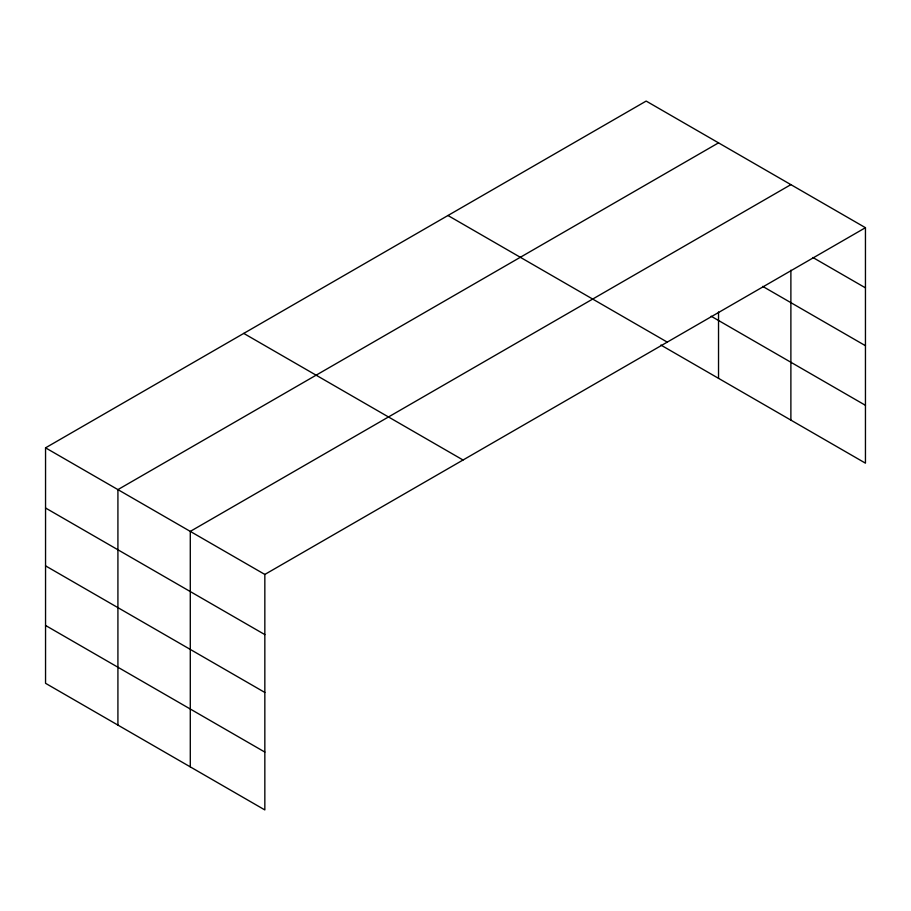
<?xml version="1.0" encoding="UTF-8"?>
<svg xmlns="http://www.w3.org/2000/svg" width="911" height="911" viewBox="0 0 911 911"><rect width="100%" height="100%" fill="white"/><g stroke="black" fill="none" stroke-linecap="round" stroke-linejoin="round"><path stroke-width="1.37" d="M790.885 270.203L790.885 420.119M660.874 345.053L865.45 463.164L865.45 227.693L646.161 101.075L45.55 447.836L45.55 683.307L264.839 809.925L264.839 574.442L45.55 447.836M718.528 142.856L117.918 489.617L117.918 725.088M790.885 184.637L190.285 531.398L190.285 766.868M264.839 574.442L865.45 227.693M812.897 257.506L865.45 287.853M762.678 286.373L865.45 345.702M711.161 316.231L865.45 405.315M447.961 215.508L667.251 342.115M243.749 333.403L463.039 460.009M45.55 507.996L264.839 634.603M45.55 565.856L264.839 692.462M45.55 625.458L264.839 752.065M718.528 311.972L718.528 378.338"/></g></svg>
